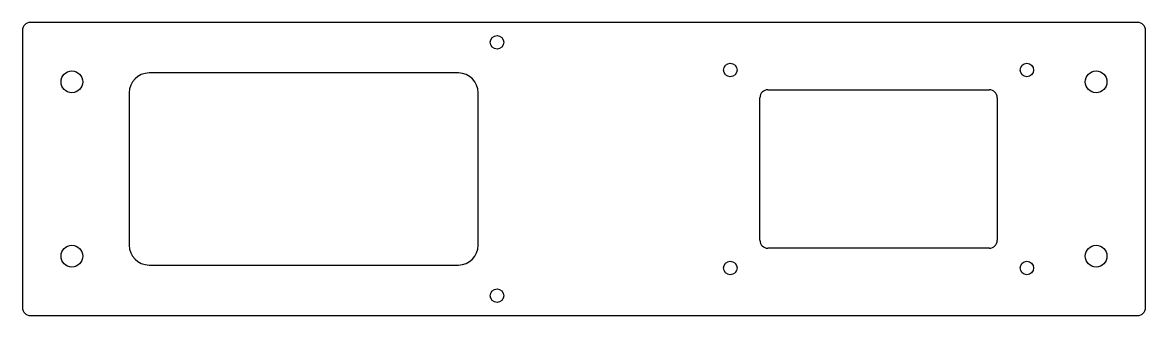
# Model space of a CAD drawing. Header units: millimetres. Extents: x -142 to 142, y -37 to 37.
import ezdxf

# ---------------------------------------------------------------- set-up
doc = ezdxf.new("R2010")
doc.units = ezdxf.units.MM

msp = doc.modelspace()

# ---------------------------------------------------------------- linework, layer by layer
at = {"color": 7, "linetype": 'Continuous', "lineweight": 25}
for p, q in [((140, 37), (-140, 37)), ((-142, 35), (-142, -35)), ((142, -35), (142, 35)), ((-31.75, 24.25), (-110, 24.25)), ((46.5, 20), (102.5, 20)), ((-115, 19.25), (-115, -19.25)), ((-26.75, -19.25), (-26.75, 19.25)), ((44.5, -18), (44.5, 18)), ((104.5, 18), (104.5, -18)), ((102.5, -20), (46.5, -20)), ((-110, -24.25), (-31.75, -24.25)), ((-140, -37), (140, -37))]:
    msp.add_line(p, q, dxfattribs=at)
for centre, radius in [((-22, 32), 1.7), ((37, 25), 1.7), ((112, 25), 1.7), ((-129.5, 22), 2.75), ((129.5, 22), 2.75), ((-129.5, -22), 2.75), ((129.5, -22), 2.75), ((37, -25), 1.7), ((112, -25), 1.7), ((-22, -32), 1.7)]:
    msp.add_circle(centre, radius, dxfattribs=at)
for centre, radius, start, end in [((-140, 35), 2, 90, 180), ((140, 35), 2, 0, 90), ((-110, 19.25), 5, 90, 180), ((-31.75, 19.25), 5, 0, 90), ((46.5, 18), 2, 90, 180), ((102.5, 18), 2, 0, 90), ((-110, -19.25), 5, 180, 270), ((-31.75, -19.25), 5, 270, 0), ((46.5, -18), 2, 180, 270), ((102.5, -18), 2, 270, 0), ((-140, -35), 2, 180, 270), ((140, -35), 2, 270, 0)]:
    msp.add_arc(centre, radius, start, end, dxfattribs=at)

doc.saveas('drawing.dxf')
